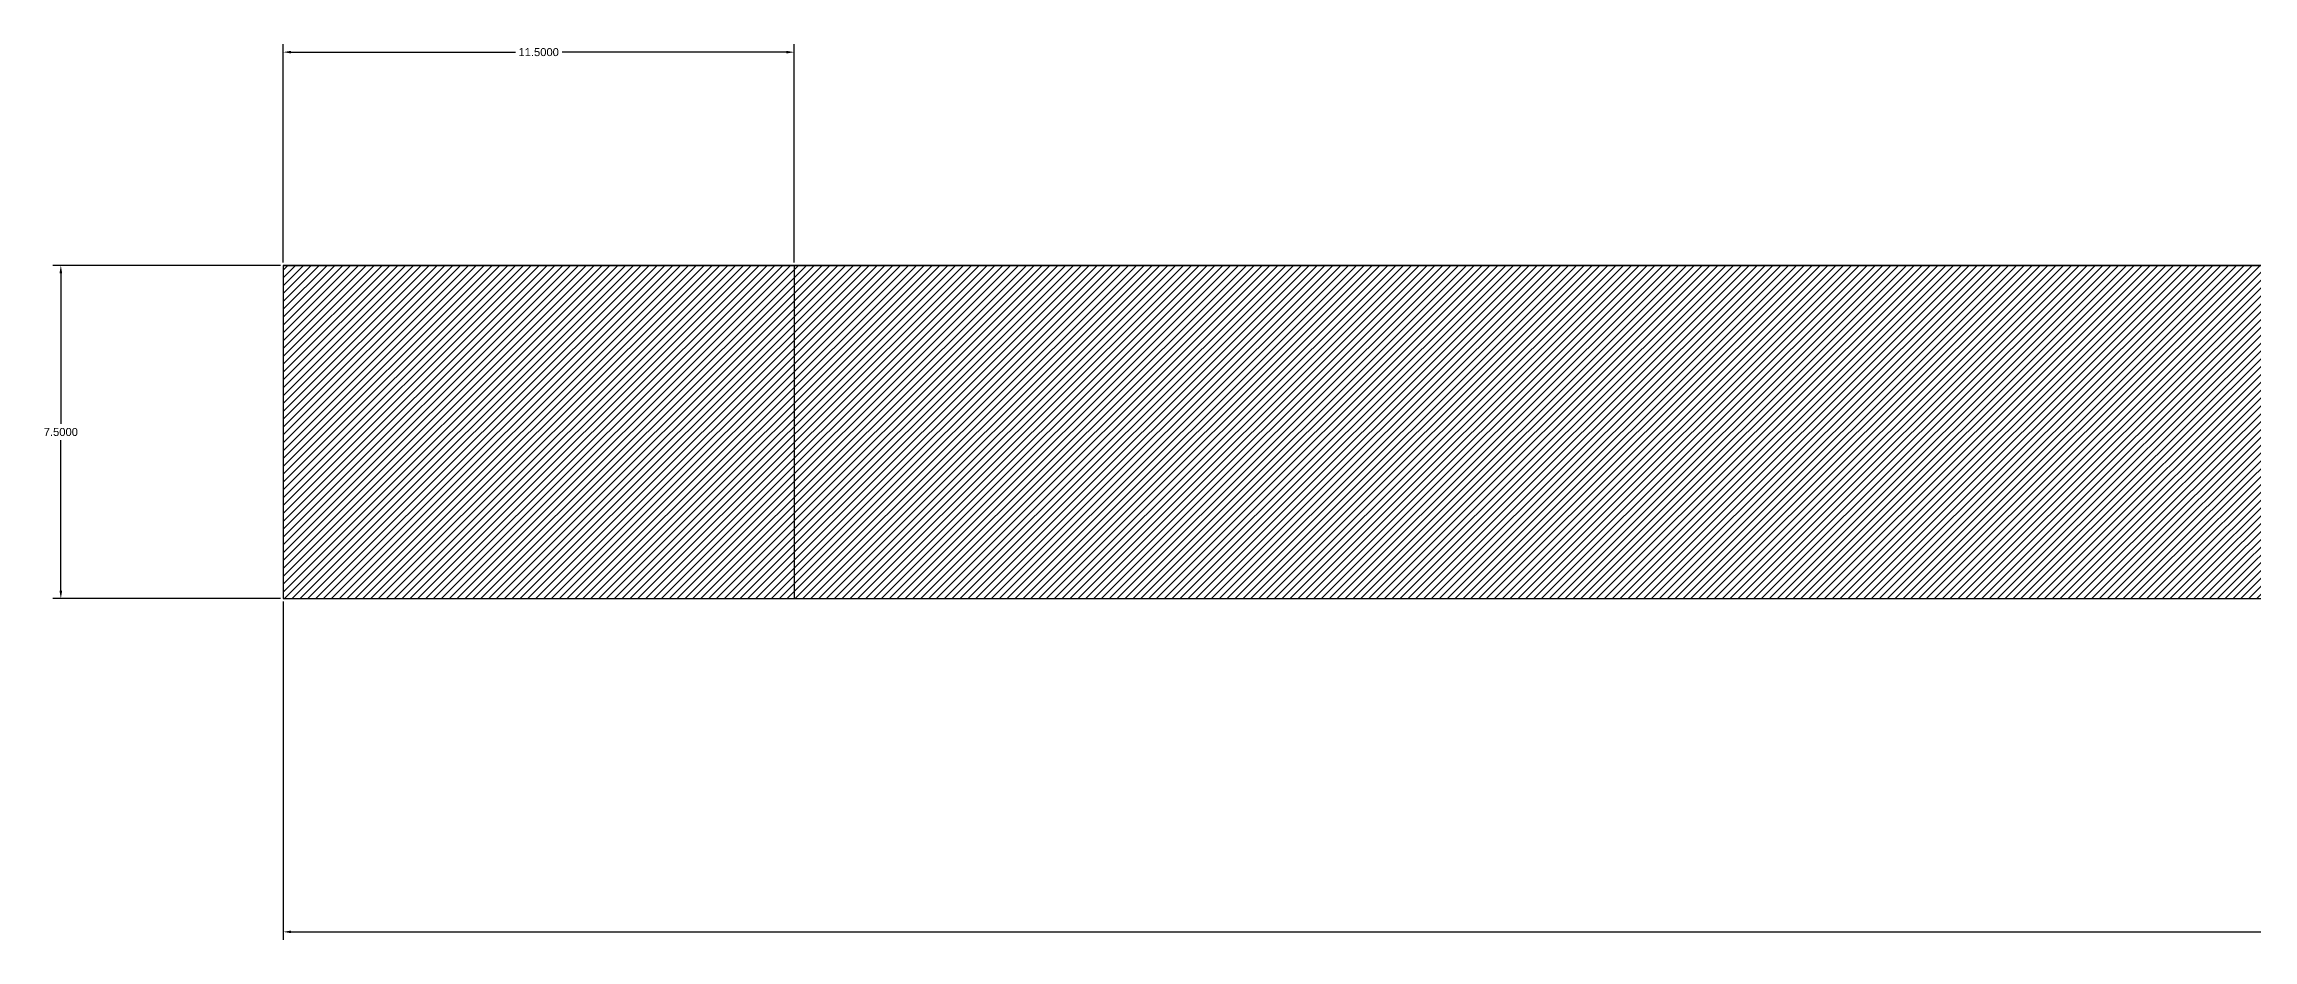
# Model space of a CAD drawing. Header units: inches. Extents: x 0 to 594, y 0 to 420.
# Drawn here: x 274.63 to 324.31, y 204.82 to 224.98 of the extents above; entities that cross this region are included whole.
import ezdxf

# ---------------------------------------------------------------- set-up
doc = ezdxf.new("R2010")
doc.units = ezdxf.units.IN
doc.header["$MEASUREMENT"] = 0
doc.styles.get("Standard").update_dxf_attribs({"font": 'arial.ttf'})
doc.dimstyles.get("Standard").update_dxf_attribs({"dimtxt": 0.18, "dimasz": 0.18, "dimexe": 0.18, "dimexo": 0.0625, "dimgap": 0.09, "dimtad": 0, "dimtih": 1, "dimtoh": 1, "dimdec": 4, "dimzin": 0, "dimdsep": 46, "dimtxsty": 'Standard', "dimcen": 0.09, "dimadec": 0, "dimazin": 0, "dimtfac": 1, "dimtdec": 4, "dimtofl": 0, "dimtmove": 0, "dimatfit": 3, "dimfxl": 1, "dimtolj": 1, "dimtzin": 0, "dimarcsym": 0})

# ---------------------------------------------------------------- blocks, each defined once
blk = doc.blocks.new('*D17')
at = {"color": 0, "lineweight": -2, "transparency": 16777216}
for p, q in [((279.938, 220), (274.82, 220)), ((275, 219.82), (275, 216.432)), ((275, 212.68), (275, 216.068)), ((279.938, 212.5), (274.82, 212.5))]:
    blk.add_line(p, q, dxfattribs=at)
at = {"color": 0, "transparency": 16777216}
for points in [[(274.97, 219.82), (275.03, 219.82), (275, 220)], [(274.97, 212.68), (275.03, 212.68), (275, 212.5)]]:
    blk.add_solid(points, dxfattribs=at)
at = {"layer": 'Defpoints', "color": 0, "transparency": 16777216}
for p in [(280, 220), (275, 212.5), (280, 212.5)]:
    blk.add_point(p, dxfattribs=at)
at = {"color": 0, "transparency": 16777216, "insert": (275, 216.25), "char_height": 0.18, "attachment_point": 5}
blk.add_mtext('\\A1;7.5000', dxfattribs=at)
blk = doc.blocks.new('*D18')
at = {"color": 0, "lineweight": -2, "transparency": 16777216}
for p, q in [((280, 220.062), (280, 224.98)), ((280.18, 224.8), (285.225, 224.8)), ((291.32, 224.8), (286.275, 224.8)), ((291.5, 220.062), (291.5, 224.98))]:
    blk.add_line(p, q, dxfattribs=at)
at = {"color": 0, "transparency": 16777216}
for points in [[(280.18, 224.83), (280.18, 224.77), (280, 224.8)], [(291.32, 224.83), (291.32, 224.77), (291.5, 224.8)]]:
    blk.add_solid(points, dxfattribs=at)
at = {"layer": 'Defpoints', "color": 0, "transparency": 16777216}
for p in [(291.5, 224.8), (280, 220), (291.5, 220)]:
    blk.add_point(p, dxfattribs=at)
at = {"color": 0, "transparency": 16777216, "insert": (285.75, 224.8), "char_height": 0.18, "attachment_point": 5}
blk.add_mtext('\\A1;11.5000', dxfattribs=at)
blk = doc.blocks.new('*D19')
at = {"color": 0, "lineweight": -2, "transparency": 16777216}
for p, q in [((280, 212.438), (280, 204.82)), ((374, 212.438), (374, 204.82)), ((280.18, 205), (326.467, 205)), ((373.82, 205), (327.533, 205))]:
    blk.add_line(p, q, dxfattribs=at)
at = {"color": 0, "transparency": 16777216}
for points in [[(280.18, 205.03), (280.18, 204.97), (280, 205)], [(373.82, 205.03), (373.82, 204.97), (374, 205)]]:
    blk.add_solid(points, dxfattribs=at)
at = {"layer": 'Defpoints', "color": 0, "transparency": 16777216}
for p in [(280, 212.5), (374, 212.5), (374, 205)]:
    blk.add_point(p, dxfattribs=at)
at = {"color": 0, "transparency": 16777216, "insert": (327, 205), "char_height": 0.18, "attachment_point": 5}
blk.add_mtext('\\A1;94.0000', dxfattribs=at)

msp = doc.modelspace()

# ---------------------------------------------------------------- hatches: boundary and pattern name
at = {"transparency": 33554572}
h = msp.add_hatch(dxfattribs=at)
h.set_pattern_fill('ANSI31', color=256)
h.paths.add_polyline_path([(291.5, 220), (280, 220), (280, 212.5), (291.5, 212.5)])
h.paths.add_polyline_path([(336.5, 220), (291.5, 220), (291.5, 212.5), (336.5, 212.5)])
h.paths.add_polyline_path([(374, 220), (361.5, 220), (361.5, 212.5), (374, 212.5)])

# ---------------------------------------------------------------- linework, layer by layer
for p, q in [((280, 220), (280, 212.5)), ((374, 220), (280, 220)), ((280, 220), (336.5, 220)), ((280, 220), (291.5, 220)), ((291.5, 220), (291.5, 212.5)), ((280, 212.5), (374, 212.5))]:
    msp.add_line(p, q)

# ---------------------------------------------------------------- dimensions: what is measured, and where the dimension line sits
at = {"color": 6}
for base, p1, p2, picture, middle in [((291.5, 224.8), (280, 220), (291.5, 220), '*D18', (285.75, 224.8)), ((374, 205), (280, 212.5), (374, 212.5), '*D19', (327, 205))]:
    dim = msp.add_linear_dim(base=base, p1=p1, p2=p2, dimstyle='Standard', dxfattribs=at)
    dim.commit()
    dim.dimension.update_dxf_attribs({"geometry": picture, "text_midpoint": middle})
dim = msp.add_linear_dim(base=(275, 212.5), p1=(280, 220), p2=(280, 212.5), angle=90, dimstyle='Standard', dxfattribs=at)
dim.commit()
dim.dimension.update_dxf_attribs({"geometry": '*D17', "text_midpoint": (275, 216.25)})

doc.saveas('drawing.dxf')
